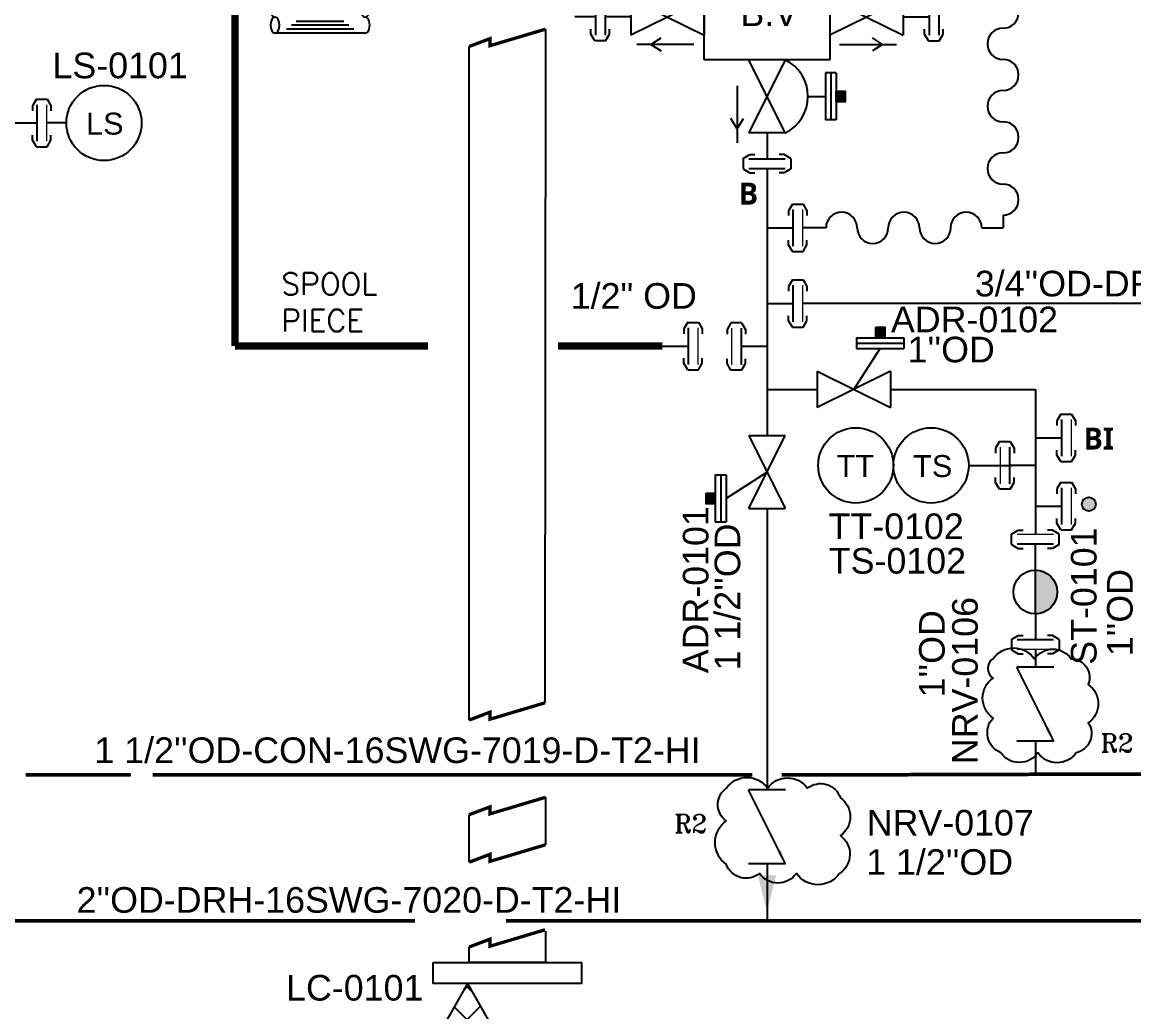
# Model space of a CAD drawing. Header units: millimetres. Extents: x -6754 to 5895, y -4820 to 1016.
# Drawn here: x -3534.8 to -3383, y -2008.7 to -1873.5 of the extents above; entities that cross this region are included whole.
import ezdxf
from ezdxf.enums import TextEntityAlignment as Align

# ---------------------------------------------------------------- set-up
doc = ezdxf.new("R2010")
doc.units = ezdxf.units.MM
doc.linetypes.add('ACAD_ISO04W100', pattern=[30.5, 24, -3, 0.5, -3])
doc.linetypes.add('HIDDEN', pattern=[0.375, 0.25, -0.125])
doc.layers.get('0').update_dxf_attribs({"linetype": 'CONTINUOUS'})
for name, color, linetype in [('can_move', 7, 'CONTINUOUS'), ('E---INDID------', 7, 'CONTINUOUS'), ('E---INDID-TEXT-25-35', 2, 'CONTINUOUS'), ('P---AGITD-TEXT-25-35', 2, 'CONTINUOUS'), ('P---PEQID------', 7, 'CONTINUOUS'), ('P---PFLTD-TEXT-25-35', 2, 'CONTINUOUS'), ('P---PLINB-CON003', 7, 'CONTINUOUS'), ('P---PLINB-DR-A002', 7, 'CONTINUOUS'), ('P---PLINB-DRH003', 7, 'CONTINUOUS'), ('P---PLINB-DRH013', 7, 'CONTINUOUS'), ('P---PLINB-DRH024', 7, 'CONTINUOUS'), ('P---PLINB-DRH026', 7, 'CONTINUOUS'), ('P---PLINB-DRH029', 7, 'CONTINUOUS'), ('P---PLINB-DROD016', 7, 'CONTINUOUS'), ('P---PLINB-P346', 7, 'CONTINUOUS'), ('P---PLIND-TEXT-25-35', 2, 'CONTINUOUS'), ('P---PVL4D-TEXT-25-35', 2, 'CONTINUOUS'), ('P---PVLSD-TEXT-18-25', 3, 'CONTINUOUS'), ('P---PVLSD-TEXT-25-35', 2, 'CONTINUOUS'), ('P---TANKB-V01', 7, 'CONTINUOUS'), ('VALVE', 6, 'CONTINUOUS'), ('VESSEL', 7, 'CONTINUOUS')]:
    doc.layers.add(name, color=color, linetype=linetype)
doc.styles.add('ROMANS', font='romans.shx')
doc.styles.add('ROMANT', font='romant.shx')
doc.styles.get("Standard").update_dxf_attribs({"font": 'arial.ttf'})
doc.dimstyles.get("Standard").update_dxf_attribs({"dimtxt": 2.5, "dimasz": 2.5, "dimexe": 1.25, "dimexo": 0.625, "dimtad": 1, "dimdec": 4, "dimdsep": 46, "dimlunit": 6, "dimtxsty": 'STANDARD', "dimcen": 2.5, "dimadec": 0, "dimazin": 0, "dimtfac": 1, "dimtdec": 4, "dimtmove": 0, "dimatfit": 3, "dimfxl": 1, "dimtolj": 1, "dimtzin": 0, "dimarcsym": 0})

# ---------------------------------------------------------------- blocks, each defined once
blk = doc.blocks.new('LD')
at = {"layer": 'VESSEL'}
h = blk.add_hatch(dxfattribs=at)
h.set_pattern_fill('ANSI37', color=256)
h.set_pattern_definition([(45, (-12459.1475, 120.827), (-2.245064, 2.245064), []), (135, (-12459.1475, 120.827), (-2.245064, -2.245064), [])])
h.paths.add_polyline_path([(1717.42, 404.93), (1711.52, 394.57), (1723.31, 394.57)])
blk.add_line((1711.52, 394.57), (1723.31, 394.57))
for q in [(1711.52, 394.57), (1723.31, 394.57)]:
    blk.add_line((1717.42, 404.93), q, dxfattribs=at)
blk = doc.blocks.new('phi_158624387111')
at = {"color": 0, "linetype": 'ByBlock'}
blk.add_blockref('LD', (-1717.08, -394.19), dxfattribs=at)
blk.add_attdef('DEVICE', (5.43, 9.18), '', height=3.5)
at = {"flags": 1}
blk.add_attdef('PHI_CONNECTIONPOINT', (0.33, 0.38), '', height=0.1, dxfattribs=at)
blk = doc.blocks.new('4way')
at = {"layer": 'VALVE', "color": 5}
for p, q in [((1278.58, 1201.46), (1279.48, 1202)), ((1278.58, 1200.01), (1278.58, 1201.46)), ((1279.48, 1202), (1280.15, 1202)), ((1284.16, 1202), (1283.5, 1202)), ((1285.07, 1201.46), (1284.16, 1202)), ((1285.07, 1200.01), (1285.07, 1201.46)), ((1278.58, 1200.01), (1279.48, 1199.47)), ((1281.82, 1196.54), (1281.82, 1200.07)), ((1285.07, 1200.01), (1284.16, 1199.47)), ((1279.48, 1199.47), (1280.15, 1199.47)), ((1284.16, 1199.47), (1283.5, 1199.47)), ((1284.32, 1196.54), (1279.32, 1196.54)), ((1284.32, 1196.54), (1279.32, 1186.54)), ((1284.32, 1186.54), (1279.32, 1196.54)), ((1289.81, 1188.31), (1289.81, 1194.77)), ((1291.29, 1194.77), (1289.81, 1194.77)), ((1290.55, 1188.31), (1290.55, 1194.77)), ((1291.29, 1188.31), (1291.29, 1194.77)), ((1287.41, 1191.54), (1289.81, 1191.54)), ((1264.99, 1190.16), (1271.45, 1190.16)), ((1264.99, 1190.16), (1264.99, 1188.68)), ((1264.99, 1189.42), (1271.45, 1189.42)), ((1271.45, 1190.16), (1271.45, 1188.68)), ((1298.65, 1190.16), (1292.19, 1190.16)), ((1292.19, 1190.16), (1292.19, 1188.68)), ((1298.65, 1189.42), (1292.19, 1189.42)), ((1298.65, 1190.16), (1298.65, 1188.68)), ((1264.99, 1188.68), (1271.45, 1188.68)), ((1268.22, 1186.29), (1268.22, 1188.68)), ((1291.29, 1188.31), (1289.81, 1188.31)), ((1298.65, 1188.68), (1292.19, 1188.68)), ((1295.42, 1186.29), (1295.42, 1188.68)), ((1273.22, 1174.86), (1273.22, 1186.54)), ((1273.22, 1186.54), (1290.42, 1186.54)), ((1284.32, 1186.54), (1279.32, 1186.54)), ((1290.42, 1186.54), (1290.42, 1174.86)), ((1258.3, 1183.94), (1257.76, 1183.04)), ((1257.76, 1183.04), (1257.76, 1182.37)), ((1259.75, 1183.94), (1258.3, 1183.94)), ((1259.75, 1183.94), (1260.29, 1183.04)), ((1260.29, 1183.04), (1260.29, 1182.37)), ((1263.22, 1183.2), (1263.22, 1178.2)), ((1273.22, 1183.2), (1263.22, 1178.2)), ((1263.22, 1183.2), (1273.22, 1178.2)), ((1273.22, 1183.2), (1273.22, 1178.2)), ((1290.42, 1183.2), (1290.42, 1178.2)), ((1290.42, 1183.2), (1300.42, 1178.2)), ((1300.42, 1183.2), (1290.42, 1178.2)), ((1300.42, 1183.2), (1300.42, 1178.2)), ((1303.89, 1183.94), (1303.35, 1183.04)), ((1303.35, 1183.04), (1303.35, 1182.37)), ((1303.89, 1183.94), (1305.34, 1183.94)), ((1305.34, 1183.94), (1305.88, 1183.04)), ((1305.88, 1183.04), (1305.88, 1182.37)), ((1263.22, 1180.7), (1259.69, 1180.7)), ((1300.42, 1180.7), (1303.96, 1180.7)), ((1257.76, 1178.36), (1257.76, 1179.02)), ((1258.3, 1177.45), (1257.76, 1178.36)), ((1259.75, 1177.45), (1260.29, 1178.36)), ((1260.29, 1178.36), (1260.29, 1179.02)), ((1303.35, 1178.36), (1303.35, 1179.02)), ((1303.89, 1177.45), (1303.35, 1178.36)), ((1305.34, 1177.45), (1305.88, 1178.36)), ((1305.88, 1178.36), (1305.88, 1179.02)), ((1259.75, 1177.45), (1258.3, 1177.45)), ((1303.89, 1177.45), (1305.34, 1177.45)), ((1290.42, 1174.86), (1273.22, 1174.86)), ((1284.32, 1174.86), (1279.32, 1174.86)), ((1284.32, 1164.86), (1279.32, 1174.86)), ((1284.32, 1174.86), (1279.32, 1164.86)), ((1289.81, 1173.09), (1289.81, 1166.63)), ((1291.29, 1173.09), (1289.81, 1173.09)), ((1290.55, 1173.09), (1290.55, 1166.63)), ((1291.29, 1173.09), (1291.29, 1166.63)), ((1287.41, 1169.86), (1289.81, 1169.86)), ((1291.29, 1166.63), (1289.81, 1166.63)), ((1284.32, 1164.86), (1279.32, 1164.86)), ((1281.82, 1164.86), (1281.82, 1161.32)), ((1278.58, 1161.39), (1279.48, 1161.93)), ((1279.48, 1161.93), (1280.15, 1161.93)), ((1284.16, 1161.93), (1283.5, 1161.93)), ((1285.07, 1161.39), (1284.16, 1161.93)), ((1278.58, 1161.39), (1278.58, 1159.94)), ((1285.07, 1161.39), (1285.07, 1159.94)), ((1278.58, 1159.94), (1279.48, 1159.4)), ((1279.48, 1159.4), (1280.15, 1159.4)), ((1284.16, 1159.4), (1283.5, 1159.4)), ((1285.07, 1159.94), (1284.16, 1159.4))]:
    blk.add_line(p, q, dxfattribs=at)
for points in [[(1279.32, 1201.39), (1284.32, 1201.39)], [(1279.32, 1200.07), (1284.32, 1200.07)], [(1258.37, 1183.2), (1258.37, 1178.2)], [(1259.69, 1183.2), (1259.69, 1178.2)], [(1303.96, 1183.2), (1303.96, 1178.2)], [(1305.28, 1183.2), (1305.28, 1178.2)], [(1279.32, 1161.32), (1284.32, 1161.32)], [(1279.32, 1160), (1284.32, 1160)]]:
    blk.add_lwpolyline(points, dxfattribs=at)
for centre, start, end in [((1281.82, 1191.54), 296.5651, 63.4349), ((1268.22, 1180.7), 26.5651, 153.4349), ((1295.42, 1180.7), 26.5651, 153.4349), ((1281.82, 1169.86), 296.5651, 63.4349)]:
    blk.add_arc(centre, 5.59, start, end, dxfattribs=at)
blk = doc.blocks.new('phi_16763073450')
at = {"color": 0, "linetype": 'ByBlock'}
blk.add_line((-23.45, -20.69), (-26.25, -20.69), dxfattribs=at)
blk.add_blockref('4way', (-1281.82, -1201.39), dxfattribs=at)
at = {"flags": 1}
for p in [(0, 0), (0, -41.39)]:
    blk.add_attdef('PHI_CONNECTIONPOINT', p, '', height=0.1, rotation=270, dxfattribs=at)
for tag, p, height in [('P_NAME', (-12.2, -21.94), 3), ('CODE', (-20.27, -30.54), 3.5), ('DNCALC', (-23.64, -34.7), 3.5)]:
    blk.add_attdef(tag, p, '', height=height)
for tag, p in [('PHI_CONNECTIONPOINT', (-23.45, -20.69)), ('PHI_CONNECTIONPOINT', (23.45, -20.69)), ('PHI_INSERTPOINT', (23.45, -20.69))]:
    blk.add_attdef(tag, p, '', height=0.1, dxfattribs=at)
blk = doc.blocks.new('APV')
at = {"color": 6}
blk.add_line((1637.22, 801.29), (1640.82, 806.87), dxfattribs=at)
at = {"layer": 'VALVE'}
for p, q in [((1637.59, 808.35), (1644.05, 808.35)), ((1637.59, 808.35), (1637.59, 806.87)), ((1644.05, 808.35), (1644.05, 806.87)), ((1637.59, 807.61), (1644.05, 807.61)), ((1637.59, 806.87), (1644.05, 806.87)), ((1632.22, 803.79), (1632.22, 798.79)), ((1642.22, 803.79), (1632.22, 798.79)), ((1632.22, 803.79), (1642.22, 798.79)), ((1642.22, 803.79), (1642.22, 798.79))]:
    blk.add_line(p, q, dxfattribs=at)
blk = doc.blocks.new('phi_16763042120')
at = {"color": 0, "linetype": 'ByBlock'}
blk.add_blockref('APV', (-1637.22, -801.29), dxfattribs=at)
at = {"flags": 1}
blk.add_attdef('PHI_CONNECTIONPOINT', (-5, 0), '', height=0.1, rotation=180, dxfattribs=at)
for tag, p in [('PHI_INSERTPOINT', (0, 0)), ('PHI_CONNECTIONPOINT', (5, 0))]:
    blk.add_attdef(tag, p, '', height=0.1, dxfattribs=at)
at = {"color": 7}
for tag, p in [('PRJ_TAG_B', (-13.53, -6.4)), ('DNCALC', (-9.38, -11.66))]:
    blk.add_attdef(tag, p, '', height=3.5, dxfattribs=at)
blk = doc.blocks.new('phi_15825452495')
at = {"color": 0, "linetype": 'ByBlock'}
blk.add_blockref('APV', (-1637.22, -801.29), dxfattribs=at)
at = {"flags": 1}
blk.add_attdef('PHI_CONNECTIONPOINT', (-5, 0), '', height=0.1, rotation=180, dxfattribs=at)
for tag, p in [('PHI_INSERTPOINT', (0, 0)), ('PHI_CONNECTIONPOINT', (5, 0))]:
    blk.add_attdef(tag, p, '', height=0.1, dxfattribs=at)
for tag, p in [('PRJ_TAG_B', (-8.12, -6.4)), ('DNCALC', (-3.96, -9.91))]:
    blk.add_attdef(tag, p, '', height=2.5)
blk = doc.blocks.new('rgyjryjyfrjfhjgfgj')
at = {"color": 0, "linetype": 'ByBlock'}
for p, q in [((716.48, 396.87), (717.39, 397.41)), ((717.39, 397.41), (718.05, 397.41)), ((722.07, 397.41), (721.4, 397.41)), ((722.97, 396.87), (722.07, 397.41)), ((722.97, 395.42), (722.97, 396.87)), ((716.48, 395.42), (717.39, 394.88)), ((717.39, 394.88), (718.05, 394.88)), ((722.07, 394.88), (721.4, 394.88)), ((722.97, 395.42), (722.07, 394.88))]:
    blk.add_line(p, q, dxfattribs=at)
at = {"color": 6, "linetype": 'ByBlock'}
blk.add_line((719.73, 391.95), (719.73, 395.48), dxfattribs=at)
at = {"color": 1, "linetype": 'ByBlock', "lineweight": 15}
blk.add_lwpolyline([(717.23, 396.8), (722.23, 396.8)], dxfattribs=at)
at = {"color": 6, "linetype": 'ByBlock'}
blk.add_lwpolyline([(717.23, 395.48), (722.23, 395.48)], dxfattribs=at)
blk = doc.blocks.new('phi_15825218758')
at = {"color": 0, "linetype": 'ByBlock'}
blk.add_line((-3.24, 3.47), (-3.24, 4.92), dxfattribs=at)
blk.add_blockref('rgyjryjyfrjfhjgfgj', (-719.73, -391.95), dxfattribs=at)
at = {"flags": 1}
for p, rotation in [((0, 4.85), 90), ((0, 0), 270)]:
    blk.add_attdef('PHI_CONNECTIONPOINT', p, '', height=0.1, rotation=rotation, dxfattribs=at)
blk = doc.blocks.new('phi_158252426326')
at = {"color": 0, "linetype": 'ByBlock'}
blk.add_line((-4.27, 0), (1.56, 0), dxfattribs=at)
blk.add_circle((-9.41, 0), 5.14, dxfattribs=at)
blk.add_text('TS', height=3, dxfattribs=at).set_placement((-11.86, -1.59))
blk.add_attdef('DEVICE', (-13.49, 5.97), '', height=3.5)
at = {"flags": 1}
for tag in ['PHI_CONNECTIONPOINT', 'PHI_INSERTPOINT']:
    blk.add_attdef(tag, (-16.11, -0.29), '', height=0.1, dxfattribs=at)
blk = doc.blocks.new('phi_158252436928')
at = {"color": 0, "linetype": 'ByBlock'}
blk.add_circle((-5.14, 0), 5.14, dxfattribs=at)
blk.add_text('TT', height=3, rotation=359.9879, dxfattribs=at).set_placement((-7.75, -1.58))
at = {"flags": 1}
for tag in ['PHI_CONNECTIONPOINT', 'PHI_INSERTPOINT']:
    blk.add_attdef(tag, (0, 0), '', height=0.1, rotation=359.9879, dxfattribs=at)
blk.add_attdef('DEVICE', (-12.28, -9.32), '', height=3.5)
blk = doc.blocks.new('ST1')
at = {"linetype": 'ByBlock'}
h = blk.add_hatch(color=0, dxfattribs=at)
h.dxf.hatch_style = 1
h.paths.add_polyline_path([(289.45, -286.11), (289.45, -291.11, 0.414214), (291.95, -288.61, 0.414214)])
at = {"color": 0, "linetype": 'ByBlock'}
blk.add_line((289.45, -291.11), (289.45, -286.11), dxfattribs=at)
blk.add_circle((289.45, -288.61), 2.5, dxfattribs=at)
blk = doc.blocks.new('phi_15831288483')
at = {"color": 0, "linetype": 'ByBlock', "xscale": 1.2, "yscale": 1.2, "zscale": 1.2}
blk.add_blockref('ST1', (-347.34, 343.33), dxfattribs=at)
at = {"extrusion": (7.4988e-33, 1.22465e-16, -1), "flags": 1}
for tag, p, rotation in [('PHI_CONNECTIONPOINT', (0, -0.19), 90), ('PHI_CONNECTIONPOINT', (0, -6), 270), ('PHI_INSERTPOINT', (0, -6), 180)]:
    blk.add_attdef(tag, p, '', height=0.1, rotation=rotation, dxfattribs=at)
for tag, p in [('CODE', (4.53, -2.75)), ('DN1', (6.61, -7.4))]:
    blk.add_attdef(tag, p, '', height=3.5)
blk = doc.blocks.new('LS')
at = {"color": 0, "linetype": 'ByBlock'}
blk.add_circle((-2797.24, 7256.91), 5.14, dxfattribs=at)
blk.add_text('LS', height=3, dxfattribs=at).set_placement((-2799.69, 7255.32))
blk = doc.blocks.new('phi_16778171670')
at = {"color": 0, "linetype": 'ByBlock'}
blk.add_blockref('LS', (2797.24, -7262.05), dxfattribs=at)
at = {"width": 0.8}
blk.add_attdef('DEVICE', (-6.87, -3.43, 0), '', height=3.2, rotation=180, dxfattribs=at)
blk = doc.blocks.new('gbng')
at = {"color": 0, "linetype": 'Continuous'}
for p, q in [((102.13, 150.21), (146.62, 150.21)), ((146.62, 134.51), (102.13, 134.51))]:
    blk.add_line(p, q, dxfattribs=at)
at = {"color": 1, "linetype": 'Continuous'}
for p, q in [((107.81, 148.27), (140.94, 148.27)), ((110.22, 146.34), (138.53, 146.34)), ((112.62, 144.41), (136.12, 144.41)), ((110.22, 138.37), (138.53, 138.37)), ((112.62, 140.3), (136.12, 140.3)), ((107.81, 136.44), (140.94, 136.44))]:
    blk.add_line(p, q, dxfattribs=at)
at = {"color": 0, "linetype": 'Continuous'}
for centre, start_param, end_param in [((102.13, 146.28), 0, 3.141593), ((146.62, 138.43), 3.141593, 6.283185)]:
    blk.add_ellipse(centre, major_axis=(0, 3.93), ratio=0.568604, start_param=start_param, end_param=end_param, dxfattribs=at)
at = {"color": 0, "linetype": 'Continuous', "extrusion": (0, 0, -1)}
for centre, major_axis in [((146.62, 146.28), (0, 3.93)), ((102.13, 138.43), (0, -3.93))]:
    blk.add_ellipse(centre, major_axis=major_axis, ratio=0.568604, dxfattribs=at)
blk = doc.blocks.new('phi_16781898880')
at = {"color": 0, "linetype": 'ByBlock', "xscale": 0.395994, "yscale": 0.395994, "zscale": 0.395994}
blk.add_blockref('gbng', (-40.44, -56.37), dxfattribs=at)
at = {"flags": 1}
for p, rotation in [((0, 0), 180), ((17.62, 0), 90)]:
    blk.add_attdef('PHI_INSERTPOINT', p, '', height=0.1, rotation=rotation, dxfattribs=at)
blk = doc.blocks.new('A$C73A0612B')
at = {"layer": 'VALVE'}
for p, q in [((0, 12.63), (0, 0)), ((25.25, 12.63), (25.25, 0))]:
    blk.add_line(p, q, dxfattribs=at)
at = {"color": 6}
blk.add_leader([(25.25, 12.63), (0, 0)], dimstyle='STANDARD', override={"dimasz": 5}, dxfattribs=at)
blk = doc.blocks.new('phi_15826258899')
at = {"color": 0, "linetype": 'ByBlock', "xscale": 0.4, "yscale": 0.4, "zscale": 0.4}
blk.add_blockref('A$C73A0612B', (-5.05, -2.53), dxfattribs=at)
at = {"flags": 1}
blk.add_attdef('PHI_CONNECTIONPOINT', (-5.05, 0), '', height=0.1, rotation=180, dxfattribs=at)
for tag, p in [('PHI_INSERTPOINT', (0, 0)), ('PHI_CONNECTIONPOINT', (5.05, 0))]:
    blk.add_attdef(tag, p, '', height=0.1, dxfattribs=at)
for tag, p in [('TAG_PRJ', (-5.8, -5.6)), ('CODE', (-3.82, -8.78)), ('DNCALC', (-3.82, -12.17))]:
    blk.add_attdef(tag, p, '', height=2.5)

msp = doc.modelspace()

# ---------------------------------------------------------------- hatches: boundary and pattern name
h = msp.add_hatch(color=1)
h.dxf.hatch_style = 1
h.paths.add_polyline_path([(-3422.4, -1884.34), (-3422.4, -1882.89), (-3423.64, -1882.89), (-3423.64, -1884.34)])
h = msp.add_hatch(color=1)
h.dxf.hatch_style = 1
h.paths.add_polyline_path([(-3417.02, -1916.58), (-3417.02, -1915.13), (-3418.25, -1915.13), (-3418.25, -1916.58)])
h = msp.add_hatch(color=1)
h.dxf.hatch_style = 1
h.paths.add_polyline_path([(-3440.16, -1939.26), (-3440.16, -1937.81), (-3441.4, -1937.81), (-3441.4, -1939.26)])
h = msp.add_hatch(color=256)
h.dxf.hatch_style = 1
h.paths.add_polyline_path([(-3390.1, -1939.33, 1), (-3388.19, -1939.33, 1)])

# ---------------------------------------------------------------- linework, layer by layer
for p, q in [((-3528.82, -1887.25), (-3531.53, -1887.25)), ((-3396.44, -1971.71), (-3396.44, -1976.23))]:
    msp.add_line(p, q)
at = {"color": 6}
msp.add_line((-3425.04, -1901.57), (-3428.25, -1901.57), dxfattribs=at)
at = {"color": 1}
for points in [[(-3423.64, -1882.89), (-3422.4, -1882.89), (-3422.4, -1884.34), (-3423.64, -1884.34)], [(-3418.25, -1915.13), (-3417.02, -1915.13), (-3417.02, -1916.58), (-3418.25, -1916.58)], [(-3441.4, -1937.81), (-3440.16, -1937.81), (-3440.16, -1939.26), (-3441.4, -1939.26)]]:
    msp.add_lwpolyline(points, close=True, dxfattribs=at)
for points in [[(-3402.22, -1960.44, -0.520567), (-3396.57, -1960.44, -0.520567), (-3391.54, -1960.44, -0.520567), (-3389.21, -1963.97, -0.520567), (-3389.21, -1969.19, -0.520567), (-3390.87, -1973.29, -0.520567), (-3396.09, -1973.29, -0.520567), (-3401.17, -1973.29, -0.520567), (-3402.22, -1968.54, -0.520567), (-3402.22, -1963.08, -0.520567)], [(-3438.66, -1978.13, -0.520567), (-3433.01, -1978.13, -0.520567), (-3427.59, -1978.13, -0.520567), (-3423.06, -1979.46, -0.520567), (-3423.06, -1984.6, -0.520567), (-3423.19, -1989.77, -0.520567), (-3429.09, -1989.77, -0.520567), (-3434.13, -1989.77, -0.520567), (-3438.66, -1988.52, -0.520567), (-3438.66, -1982.6, -0.520567)]]:
    msp.add_lwpolyline(points, format="xyb", close=True, dxfattribs=at)
msp.add_lwpolyline([(-3478.69, -2001.96), (-3458.45, -2001.96), (-3458.45, -2004.8), (-3478.69, -2004.8)], close=True)
msp.add_circle((-3389.14, -1939.33), 0.952)
at = {"layer": 'can_move'}
for p, q in [((-3443.09, -1876.51), (-3450.88, -1876.51)), ((-3448.97, -1876.51), (-3447.57, -1875.63)), ((-3448.97, -1876.51), (-3447.57, -1877.4)), ((-3423.19, -1876.51), (-3415.41, -1876.51)), ((-3417.32, -1876.51), (-3418.71, -1875.63)), ((-3417.32, -1876.51), (-3418.71, -1877.4)), ((-3437.18, -1882.17), (-3437.18, -1889.95)), ((-3437.18, -1888.04), (-3438.06, -1886.65)), ((-3437.18, -1888.04), (-3436.3, -1886.65))]:
    msp.add_line(p, q, dxfattribs=at)
at = {"layer": 'can_move', "color": 6}
for p in [(-3400.86, -1899.85), (-3403.76, -1901.57)]:
    msp.add_line(p, (-3400.86, -1901.57), dxfattribs=at)
at = {"layer": 'can_move', "linetype": 'HIDDEN', "ltscale": 20, "const_width": 1}
for points in [[(-3505.79, -1748.37), (-3505.79, -1917.73)], [(-3505.79, -1917.73), (-3479.41, -1917.73)], [(-3447.4, -1917.73), (-3461.67, -1917.73)]]:
    msp.add_lwpolyline(points, dxfattribs=at)
at = {"layer": 'can_move', "const_width": 0.451}
for points in [[(-3473.79, -1876.8), (-3470.93, -1875.72), (-3470.93, -1876.69), (-3463.36, -1874.43)], [(-3473.79, -1968.82), (-3470.93, -1967.73), (-3470.93, -1968.7), (-3463.43, -1966.46)], [(-3473.79, -1981.75), (-3470.93, -1980.67), (-3470.93, -1981.63), (-3463.36, -1979.37)], [(-3473.79, -1988.24), (-3470.93, -1987.15), (-3470.93, -1988.12), (-3463.36, -1985.86)], [(-3473.79, -1999.82), (-3470.93, -1998.74), (-3470.93, -1999.71), (-3463.44, -1997.47)]]:
    msp.add_lwpolyline(points, dxfattribs=at)
at = {"layer": 'can_move'}
for points in [[(-3463.36, -1874.43), (-3463.43, -1966.46)], [(-3473.79, -1968.82), (-3473.79, -1876.8)], [(-3463.36, -1979.37), (-3463.36, -1985.86)], [(-3473.79, -1988.24), (-3473.79, -1981.75)], [(-3463.36, -1997.65), (-3463.36, -2001.96), (-3473.79, -2001.96), (-3473.79, -1999.82)]]:
    msp.add_lwpolyline(points, dxfattribs=at)
at = {"layer": 'can_move', "color": 6}
for centre, start, end in [((-3400.86, -1872.18), 270, 90), ((-3400.86, -1876.44), 90, 270), ((-3400.86, -1880.69), 270, 90), ((-3400.86, -1884.95), 90, 270), ((-3400.86, -1889.21), 270, 90), ((-3400.86, -1893.46), 90, 270), ((-3400.86, -1897.72), 270, 90), ((-3422.91, -1901.57), 0, 180), ((-3414.4, -1901.57), 0, 180), ((-3405.89, -1901.57), 0, 180), ((-3418.66, -1901.57), 180, 0), ((-3410.14, -1901.57), 180, 0)]:
    msp.add_arc(centre, 2.13, start, end, dxfattribs=at)
at = {"layer": 'P---PLINB-CON003', "color": 230, "linetype": 'ACAD_ISO04W100', "const_width": 0.5}
for points in [[(-3428.76, -1976.32), (-3238.43, -1975.79)], [(-3534.38, -1976.32), (-3532.64, -1976.32)], [(-3534.38, -1976.32), (-3532.64, -1976.32)], [(-3532.64, -1976.32), (-3531.85, -1976.32)], [(-3531.85, -1976.32), (-3520.81, -1976.32)], [(-3531.85, -1976.32), (-3520.81, -1976.32)], [(-3520.81, -1976.32), (-3520.02, -1976.32)], [(-3517.03, -1976.32), (-3435.1, -1976.32)], [(-3431.1, -1976.32), (-3428.76, -1976.32)]]:
    msp.add_lwpolyline(points, dxfattribs=at)
at = {"layer": 'P---PLINB-DRH003', "color": 240, "linetype": 'ACAD_ISO04W100', "const_width": 0.5}
for points in [[(-3536.38, -1996.26), (-3533.38, -1996.26)], [(-3533.38, -1996.26), (-3481.19, -1996.26)], [(-3468.76, -1996.26), (-3433.1, -1996.26)], [(-3433.1, -1996.26), (-3101.21, -1996.26)]]:
    msp.add_lwpolyline(points, dxfattribs=at)
at = {"layer": 'P---PLINB-DRH013', "color": 7, "linetype": 'Continuous', "ltscale": 0.1}
msp.add_lwpolyline([(-3520.81, -1976.32), (-3520.02, -1976.32)], dxfattribs=at)
at = {"layer": 'P---PLINB-DRH024', "color": 7, "linetype": 'Continuous', "ltscale": 0.1}
for points in [[(-3433.1, -1893.47), (-3433.1, -1901.57)], [(-3433.1, -1901.57), (-3433.1, -1911.92)], [(-3433.1, -1911.92), (-3433.1, -1923.64)], [(-3433.1, -1923.64), (-3433.1, -1929.93)], [(-3433.1, -1939.93), (-3433.1, -1978.37)], [(-3433.1, -1988.47), (-3433.1, -1996.26)]]:
    msp.add_lwpolyline(points, dxfattribs=at)
at = {"layer": 'P---PLINB-DRH024', "color": 7, "linetype": 'ByBlock'}
msp.add_solid([(-3433.1, -1995.01), (-3434.35, -1990.01), (-3431.85, -1990.01)], dxfattribs=at)
at = {"layer": 'P---PLINB-DRH029', "color": 7, "linetype": 'Continuous', "ltscale": 0.1}
msp.add_lwpolyline([(-3323.85, -1911.92), (-3428.25, -1911.92)], dxfattribs=at)
at = {"layer": 'P---PLINB-P346', "color": 7, "linetype": 'Continuous', "ltscale": 0.1}
for points in [[(-3433.1, -1923.64), (-3426.24, -1923.64)], [(-3416.24, -1923.64), (-3396.44, -1923.64)], [(-3396.44, -1923.64), (-3396.42, -1930.27)], [(-3396.42, -1930.27), (-3396.42, -1937.78)], [(-3396.42, -1934.03), (-3396.42, -1939.59)], [(-3396.42, -1939.59), (-3396.44, -1943.46)], [(-3396.44, -1959.17), (-3396.44, -1961.61)]]:
    msp.add_lwpolyline(points, dxfattribs=at)

# ---------------------------------------------------------------- block references
at = {"layer": 'E---INDID------'}
ref = msp.add_blockref('phi_16778171670', (-3523.68, -1882.11), dxfattribs=at)
ref.add_attrib('DEVICE', 'LS-0101', dxfattribs={"layer": 'E---INDID-TEXT-25-35', "color": 7, "height": 3.5}).set_placement((-3512.23, -1877.64, 0), align=Align.TOP_RIGHT)
ref = msp.add_blockref('phi_158252436928', (-3415.83, -1934.03), dxfattribs=at)
ref.add_attrib('DEVICE', 'TT-0102', (-3424.69, -1944.09), dxfattribs={"layer": 'E---INDID-TEXT-25-35', "color": 7, "height": 3.5})
ref = msp.add_blockref('phi_15826258899', (-3433.1, -1983.42), dxfattribs=dict(at, rotation=269.9999999999999))
ref.add_attrib('CODE', 'NRV-0107', dxfattribs={"layer": 'P---PVLSD-TEXT-18-25', "color": 7, "height": 3.5}).set_placement((-3396.65, -1981.09), align=Align.TOP_RIGHT)
ref.add_attrib('DNCALC', "1 1/2''OD", dxfattribs={"layer": 'P---PVLSD-TEXT-18-25', "color": 7, "height": 3.5}).set_placement((-3399.48, -1986.46), align=Align.TOP_RIGHT)
ref = msp.add_blockref('phi_158624387111', (-3473.67, -2015.53), dxfattribs=dict(at, xscale=-1))
ref.add_attrib('DEVICE', 'LC-0101', (-3498.8, -2007.14), dxfattribs={"layer": 'E---INDID-TEXT-25-35', "color": 7, "height": 3.5})
at = {"layer": 'P---PEQID------', "xscale": 0.7, "yscale": 0.7, "zscale": 0.7, "rotation": 180}
msp.add_blockref('phi_16781898880', (-3487.99, -1872.8), dxfattribs=at)
at = {"layer": 'P---PLINB-DR-A002', "rotation": 270}
msp.add_blockref('phi_15825218758', (-3536.38, -1887.25), dxfattribs=at)
at = {"layer": 'P---PLINB-DRH024'}
ref = msp.add_blockref('phi_16763073450', (-3433.1, -1852.08), dxfattribs=at)
ref.add_attrib('CODE', 'BV-0101', (-3460.47, -1856.75), dxfattribs={"layer": 'P---PVL4D-TEXT-25-35', "color": 7, "height": 3.5})
ref.add_attrib('P_NAME', 'B.V', (-3436.74, -1874.02), dxfattribs={"layer": 'P---PVL4D-TEXT-25-35', "color": 7, "height": 3.5})
at = {"layer": 'P---PLINB-DRH024', "rotation": 270}
for p in [(-3433.1, -1901.57), (-3433.1, -1911.92), (-3447.4, -1917.73)]:
    msp.add_blockref('phi_15825218758', p, dxfattribs=at)
at = {"layer": 'P---PLINB-DRH024', "xscale": -1, "rotation": 90}
msp.add_blockref('phi_15825218758', (-3433.1, -1917.78), dxfattribs=at)
at = {"layer": 'P---PLINB-DRH026'}
ref = msp.add_blockref('phi_15831288483', (-3396.44, -1948.32), dxfattribs=at)
ref.add_attrib('DN1', "1''OD", (-3383.15, -1960.1), dxfattribs={"layer": 'P---PFLTD-TEXT-25-35', "color": 7, "height": 3.5, "rotation": 90})
ref.add_attrib('CODE', 'ST-0101', (-3388.08, -1961.26), dxfattribs={"layer": 'P---PFLTD-TEXT-25-35', "color": 7, "height": 3.5, "rotation": 90})
at = {"layer": 'P---PLINB-DRH026', "rotation": 180}
msp.add_blockref('phi_15825218758', (-3396.44, -1954.32), dxfattribs=at)
at = {"layer": 'P---PLINB-DROD016'}
ref = msp.add_blockref('phi_15826258899', (-3396.44, -1966.66), dxfattribs=dict(at, rotation=269.9999999999999))
ref.add_attrib('CODE', 'NRV-0106', dxfattribs={"layer": 'P---PVLSD-TEXT-18-25', "color": 7, "height": 3.5, "rotation": 90}).set_placement((-3407.81, -1952.01), align=Align.TOP_RIGHT)
ref.add_attrib('DNCALC', "1''OD", dxfattribs={"layer": 'P---PVLSD-TEXT-18-25', "color": 7, "height": 3.5, "rotation": 90}).set_placement((-3412.33, -1953.81), align=Align.TOP_RIGHT)
at = {"layer": 'P---PLINB-P346', "rotation": 270}
for p in [(-3396.42, -1930.27), (-3396.42, -1939.59)]:
    msp.add_blockref('phi_15825218758', p, dxfattribs=at)
at = {"layer": 'P---PLINB-P346'}
ref = msp.add_blockref('phi_158252426326', (-3401.28, -1934.03), dxfattribs=at)
ref.add_attrib('DEVICE', 'TS-0102', (-3424.66, -1948.81), dxfattribs={"layer": 'E---INDID-TEXT-25-35', "color": 7, "height": 3.5})
at = {"layer": 'P---PLINB-P346', "xscale": -1, "rotation": 90}
msp.add_blockref('phi_15825218758', (-3396.42, -1934.03), dxfattribs=at)
at = {"layer": 'P---PLINB-P346', "xscale": -1}
msp.add_blockref('phi_15825218758', (-3396.44, -1948.32), dxfattribs=at)
at = {"layer": 'P---TANKB-V01'}
ref = msp.add_blockref('phi_15825452495', (-3421.24, -1923.64), dxfattribs=at)
ref.add_attrib('DNCALC', "1''OD", (-3413.9, -1919.95), dxfattribs={"layer": 'P---PVLSD-TEXT-18-25', "color": 7, "height": 3.5})
ref.add_attrib('PRJ_TAG_B', 'ADR-0102', (-3416.17, -1915.84), dxfattribs={"layer": 'P---PVLSD-TEXT-18-25', "color": 7, "height": 3.5})
at = {"layer": 'P---TANKB-V01', "extrusion": (-4.68864e-32, 1.22465e-16, -1)}
ref = msp.add_blockref('phi_16763042120', (3433.1, -1934.93), dxfattribs=dict(at, rotation=270))
ref.add_attrib('DNCALC', "1 1/2''OD", (-3436.76, -1962.04), dxfattribs={"layer": 'P---PVLSD-TEXT-25-35', "color": 7, "height": 3.5, "rotation": 90})
ref.add_attrib('PRJ_TAG_B', 'ADR-0101', (-3441.1, -1962.43), dxfattribs={"layer": 'P---PVLSD-TEXT-25-35', "color": 7, "height": 3.5, "rotation": 90})

# ---------------------------------------------------------------- texts
at = {"attachment_point": 1}
for s, width, gutter_width, heights, insert, char_height, style in [('{\\fSegoe UI Semibold|b0|i0|c0|p34;B}', 64.4856, 0.5, [-3], (-3436.94, -1895.4), 3, 'ROMANS'), ('SPOOL\\PPIECE', 21.7116, 0.5, [-8], (-3499.45, -1907.74), 3, 'ROMANS'), ('{\\fSegoe UI Semibold|b0|i0|c0|p34;BI}', 64.4856, 0.5, [-3], (-3389.85, -1928.86), 3, 'ROMANS'), ('R2', 2.6741, 12.5, [-2.5], (-3387.55, -1970.7), 2.5, 'ROMANT'), ('R2', 2.6741, 12.5, [-2.5], (-3445.78, -1981.72), 2.5, 'ROMANT'), ('R2', 2.6741, 12.5, [5.61], (-3445.78, -1981.72), 2.5, 'ROMANT')]:
    msp.add_mtext_dynamic_manual_height_columns(s, width=width, gutter_width=gutter_width, heights=heights, dxfattribs=dict(at, insert=insert, char_height=char_height, style=style))
at = {"layer": 'P---AGITD-TEXT-25-35', "color": 7, "insert": (-3459.91, -1909.12), "char_height": 3.5, "width": 54.4079, "attachment_point": 1}
msp.add_mtext('1/2" OD', dxfattribs=at)
at = {"layer": 'P---PLIND-TEXT-25-35', "color": 7}
for s, p in [("3/4''OD-DR-16SWG-7006-A-D4-NI", (-3404.71, -1910.94)), ("1 1/2''OD-CON-16SWG-7019-D-T2-HI", (-3524.99, -1974.69)), ("2''OD-DRH-16SWG-7020-D-T2-HI", (-3527.42, -1995.14))]:
    msp.add_text(s, height=3.5, dxfattribs=at).set_placement(p)

doc.saveas('drawing.dxf')
